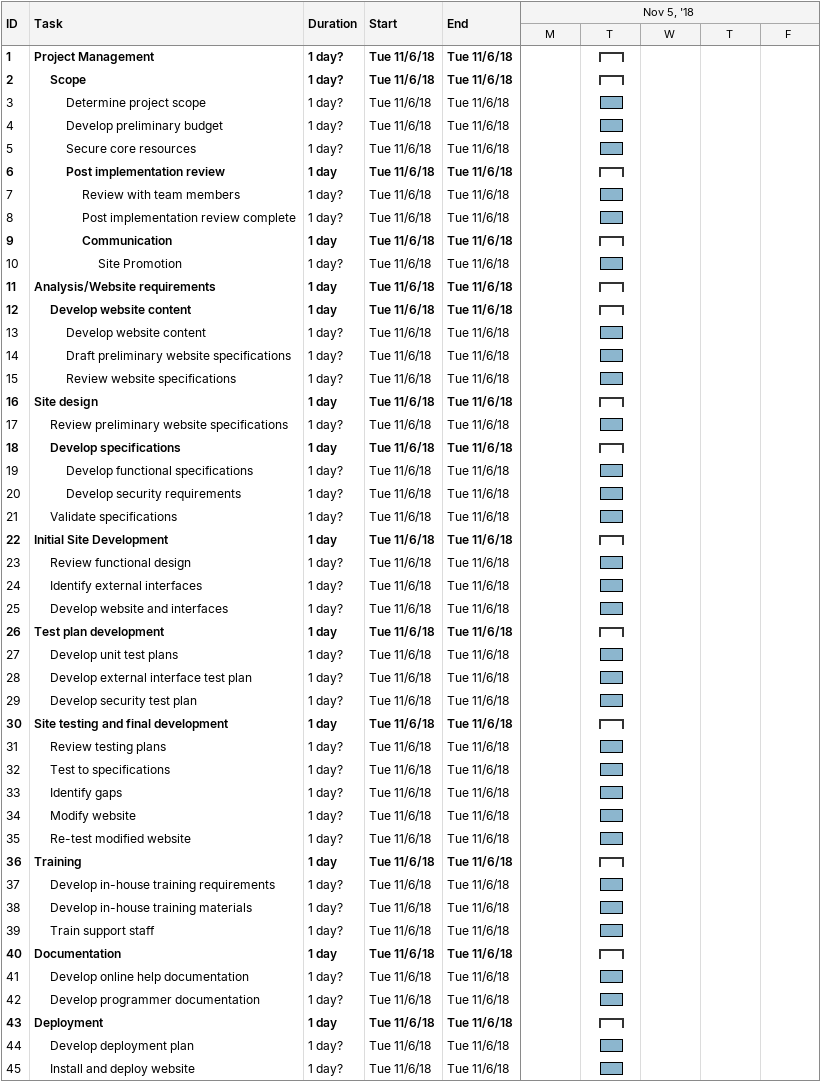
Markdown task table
| ID | Level | Task | Duration | Start | Finish |
|---|---|---|---|---|---|
| 1 | 1 | **Project Management** | 1d? | 2018-11-06 | 2018-11-06 |
| 2 | 2 | **Scope** | 1d? | 2018-11-06 | 2018-11-06 |
| 3 | 3 | Determine project scope | 1d? | 2018-11-06 | 2018-11-06 |
| 4 | 3 | Develop preliminary budget | 1d? | 2018-11-06 | 2018-11-06 |
| 5 | 3 | Secure core resources | 1d? | 2018-11-06 | 2018-11-06 |
| 6 | 3 | **Post implementation review** | 1d | 2018-11-06 | 2018-11-06 |
| 7 | 4 | Review with team members | 1d? | 2018-11-06 | 2018-11-06 |
| 8 | 4 | Post implementation review complete | 1d? | 2018-11-06 | 2018-11-06 |
| 9 | 4 | **Communication** | 1d | 2018-11-06 | 2018-11-06 |
| 10 | 5 | Site Promotion | 1d? | 2018-11-06 | 2018-11-06 |
| 11 | 1 | **Analysis/Website requirements** | 1d | 2018-11-06 | 2018-11-06 |
| 12 | 2 | **Develop website content** | 1d | 2018-11-06 | 2018-11-06 |
| 13 | 3 | Develop website content | 1d? | 2018-11-06 | 2018-11-06 |
| 14 | 3 | Draft preliminary website specifications | 1d? | 2018-11-06 | 2018-11-06 |
| 15 | 3 | Review website specifications | 1d? | 2018-11-06 | 2018-11-06 |
| 16 | 1 | **Site design** | 1d | 2018-11-06 | 2018-11-06 |
| 17 | 2 | Review preliminary website specifications | 1d? | 2018-11-06 | 2018-11-06 |
| 18 | 2 | **Develop specifications** | 1d | 2018-11-06 | 2018-11-06 |
| 19 | 3 | Develop functional specifications | 1d? | 2018-11-06 | 2018-11-06 |
| 20 | 3 | Develop security requirements | 1d? | 2018-11-06 | 2018-11-06 |
| 21 | 2 | Validate specifications | 1d? | 2018-11-06 | 2018-11-06 |
| 22 | 1 | **Initial Site Development** | 1d | 2018-11-06 | 2018-11-06 |
| 23 | 2 | Review functional design | 1d? | 2018-11-06 | 2018-11-06 |
| 24 | 2 | Identify external interfaces | 1d? | 2018-11-06 | 2018-11-06 |
| 25 | 2 | Develop website and interfaces | 1d? | 2018-11-06 | 2018-11-06 |
| 26 | 1 | **Test plan development** | 1d | 2018-11-06 | 2018-11-06 |
| 27 | 2 | Develop unit test plans | 1d? | 2018-11-06 | 2018-11-06 |
| 28 | 2 | Develop external interface test plan | 1d? | 2018-11-06 | 2018-11-06 |
| 29 | 2 | Develop security test plan | 1d? | 2018-11-06 | 2018-11-06 |
| 30 | 1 | **Site testing and final development** | 1d | 2018-11-06 | 2018-11-06 |
| 31 | 2 | Review testing plans | 1d? | 2018-11-06 | 2018-11-06 |
| 32 | 2 | Test to specifications | 1d? | 2018-11-06 | 2018-11-06 |
| 33 | 2 | Identify gaps | 1d? | 2018-11-06 | 2018-11-06 |
| 34 | 2 | Modify website | 1d? | 2018-11-06 | 2018-11-06 |
| 35 | 2 | Re-test modified website | 1d? | 2018-11-06 | 2018-11-06 |
| 36 | 1 | **Training** | 1d | 2018-11-06 | 2018-11-06 |
| 37 | 2 | Develop in-house training requirements | 1d? | 2018-11-06 | 2018-11-06 |
| 38 | 2 | Develop in-house training materials | 1d? | 2018-11-06 | 2018-11-06 |
| 39 | 2 | Train support staff | 1d? | 2018-11-06 | 2018-11-06 |
| 40 | 1 | **Documentation** | 1d | 2018-11-06 | 2018-11-06 |
| 41 | 2 | Develop online help documentation | 1d? | 2018-11-06 | 2018-11-06 |
| 42 | 2 | Develop programmer documentation | 1d? | 2018-11-06 | 2018-11-06 |
| 43 | 1 | **Deployment** | 1d | 2018-11-06 | 2018-11-06 |
| 44 | 2 | Develop deployment plan | 1d? | 2018-11-06 | 2018-11-06 |
| 45 | 2 | Install and deploy website | 1d? | 2018-11-06 | 2018-11-06 |
